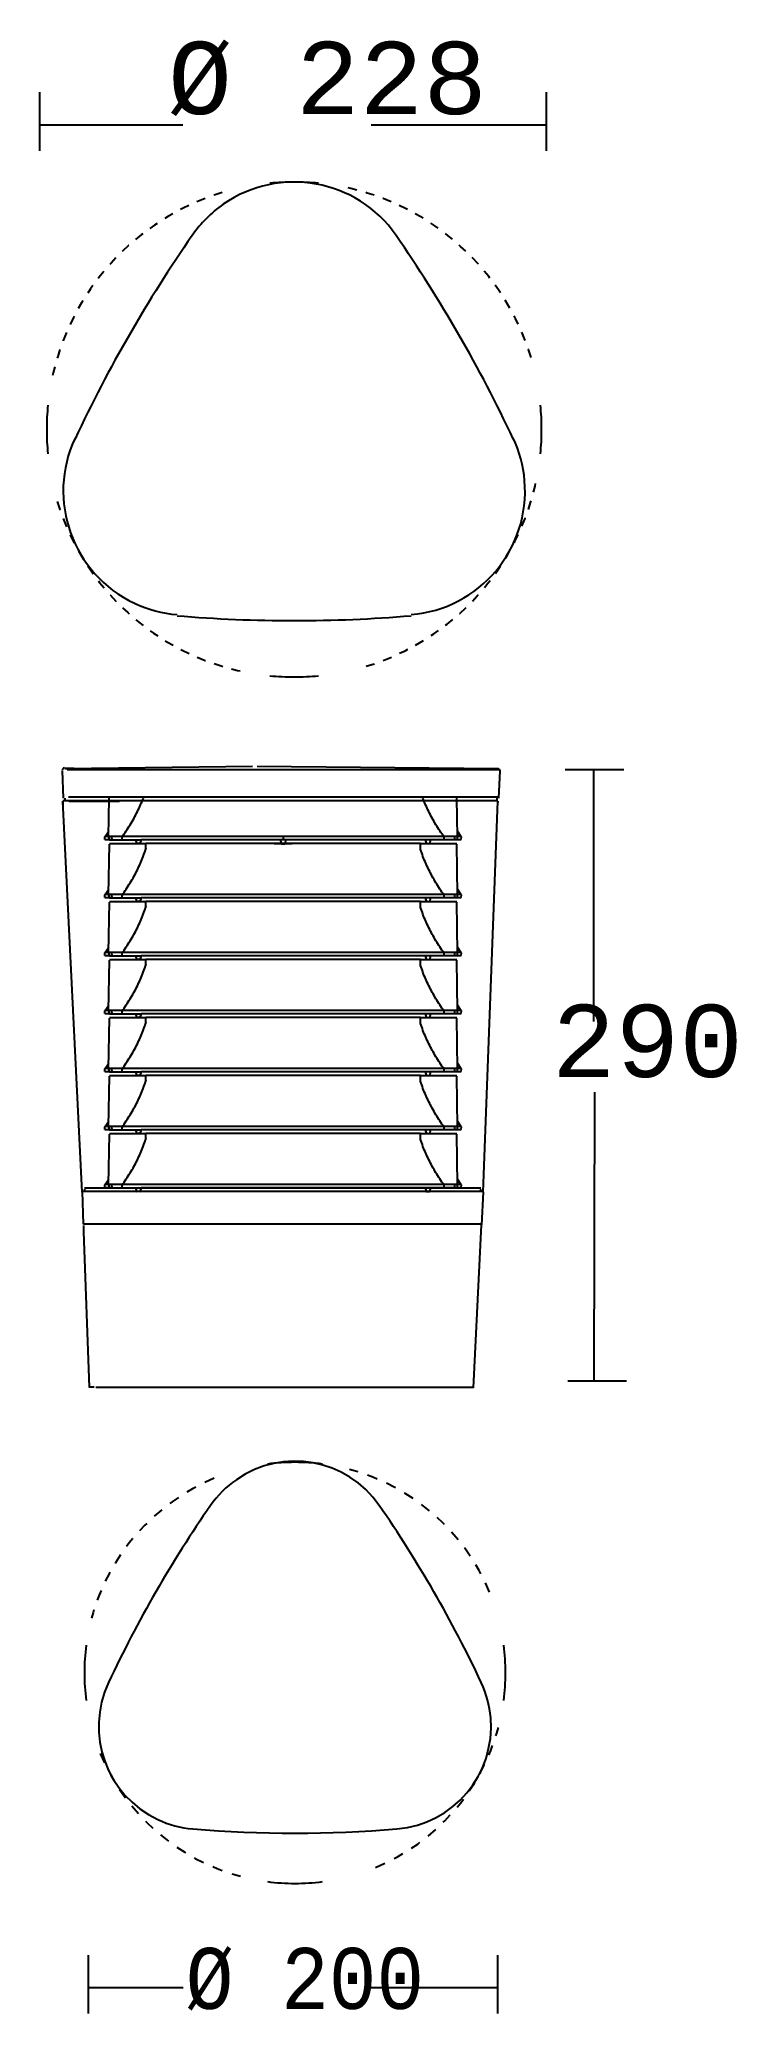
# Model space of a CAD drawing. Extents: x 0 to 78, y 3 to 223.
import ezdxf

# ---------------------------------------------------------------- set-up
doc = ezdxf.new("R2010")
doc.units = 0
doc.linetypes.add('AI9-LType1', pattern=[2.285294, 1.142647, -1.142647])
doc.linetypes.add('AI9-LType2', pattern=[2.014362, 1.007181, -1.007181])
doc.layers.add('LIVELLO_1', color=160, linetype='Continuous')
doc.styles.add('STD', font='txt')

# ---------------------------------------------------------------- blocks, each defined once
blk = doc.blocks.new('AI9-BLK1')
at = {"layer": 'LIVELLO_1', "color": 7}
for p, q in [((-37.12, 105.19), (-37.12, 98.65)), ((19.48, 105.19), (19.48, 98.65)), ((-37.12, 101.54), (-21.1, 101.54)), ((-0.06, 101.54), (19.48, 101.54)), ((-34.31, 29.61), (-13.31, 29.88)), ((14.34, 29.45), (-34.02, 29.45)), ((-12.81, 29.88), (14.11, 29.6)), ((14.18, 26.32), (14.33, 29.36)), ((28.16, 29.45), (21.62, 29.45)), ((24.76, 29.46), (24.78, 1.33)), ((-34.52, 26.04), (14.09, 26.04)), ((-34.52, 25.96), (-34.52, 25.29)), ((-32.36, -17.74), (-34.52, 25.96)), ((-34.23, 25.96), (-34.24, 26.32)), ((14.19, 26.41), (-33.9, 26.41)), ((-29.41, 21.98), (-29.33, 26.32)), ((9.59, 21.98), (9.52, 26.32)), ((12.43, -17.74), (14.08, 25.96)), ((13.98, 26.32), (13.96, 25.96)), ((14.08, 25.96), (14.08, 25.82)), ((-29.83, 22.06), (10.02, 22.06)), ((-29.81, 21.98), (-29.39, 22.6)), ((10, 21.98), (9.58, 22.6)), ((-29.82, 21.67), (-29.83, 21.98)), ((-29.82, 21.67), (-29.32, 21.67)), ((-29.41, 15.5), (-29.31, 21.16)), ((-29.4, 21.98), (-29.31, 21.66)), ((-29.31, 21.66), (-25.78, 21.66)), ((-29.31, 21.24), (-25.26, 21.24)), ((-29.08, 21.98), (-29.06, 21.66)), ((-26.39, 21.66), (-26.26, 21.15)), ((-25.91, 21.23), (-26.26, 21.23)), ((-25.77, 21.67), (-25.91, 21.15)), ((-25.77, 21.67), (10, 21.67)), ((5.45, 21.23), (-25.26, 21.23)), ((-25.25, 20.69), (-25.26, 21.16)), ((-10.9, 21.24), (-8.91, 21.24)), ((-10.22, 21.67), (-10.08, 21.15)), ((-9.73, 21.15), (-10.08, 21.15)), ((-9.91, 21.99), (-9.91, 21.64)), ((-9.59, 21.67), (-9.73, 21.15)), ((5.44, 20.69), (5.45, 21.16)), ((5.45, 21.24), (9.5, 21.24)), ((5.96, 21.67), (6.1, 21.15)), ((6.1, 21.23), (6.45, 21.23)), ((6.58, 21.67), (6.44, 21.15)), ((9.26, 21.98), (9.25, 21.67)), ((9.59, 15.5), (9.49, 21.16)), ((9.59, 21.98), (9.5, 21.67)), ((10, 21.67), (10.02, 21.98)), ((-29.83, 15.58), (10.02, 15.58)), ((-29.82, 15.19), (-29.83, 15.5)), ((-29.81, 15.5), (-29.39, 16.12)), ((-29.4, 15.5), (-29.31, 15.18)), ((-29.08, 15.5), (-29.06, 15.18)), ((9.26, 15.5), (9.25, 15.19)), ((9.59, 15.5), (9.5, 15.19)), ((10, 15.5), (9.58, 16.12)), ((10, 15.19), (10.02, 15.5)), ((-29.82, 15.19), (-29.32, 15.19)), ((-29.41, 9.02), (-29.31, 14.68)), ((-29.31, 15.18), (-25.78, 15.18)), ((-29.31, 14.76), (-25.26, 14.76)), ((-26.39, 15.18), (-26.26, 14.67)), ((-25.91, 14.75), (-26.26, 14.75)), ((-25.77, 15.19), (-25.91, 14.67)), ((-25.77, 15.19), (10, 15.19)), ((5.45, 14.75), (-25.26, 14.75)), ((-25.25, 14.2), (-25.26, 14.68)), ((5.44, 14.2), (5.45, 14.68)), ((5.45, 14.76), (9.5, 14.76)), ((5.96, 15.19), (6.1, 14.67)), ((6.1, 14.75), (6.45, 14.75)), ((6.58, 15.19), (6.44, 14.67)), ((9.59, 9.02), (9.49, 14.68)), ((-29.83, 9.1), (10.02, 9.1)), ((-29.82, 8.71), (-29.83, 9.02)), ((-29.81, 9.02), (-29.39, 9.64)), ((-29.4, 9.02), (-29.31, 8.69)), ((-29.08, 9.02), (-29.06, 8.69)), ((9.26, 9.02), (9.25, 8.71)), ((9.59, 9.02), (9.5, 8.71)), ((10, 9.02), (9.58, 9.64)), ((10, 8.71), (10.02, 9.02)), ((-29.82, 8.71), (-29.32, 8.71)), ((-29.41, 2.54), (-29.31, 8.2)), ((-29.31, 8.69), (-25.78, 8.69)), ((-29.31, 8.28), (-25.26, 8.28)), ((-26.39, 8.69), (-26.26, 8.19)), ((-25.91, 8.26), (-26.26, 8.26)), ((-25.77, 8.71), (-25.91, 8.19)), ((-25.77, 8.71), (10, 8.71)), ((5.45, 8.26), (-25.26, 8.26)), ((-25.25, 7.72), (-25.26, 8.2)), ((5.44, 7.72), (5.45, 8.2)), ((5.45, 8.28), (9.5, 8.28)), ((5.96, 8.71), (6.1, 8.19)), ((6.1, 8.26), (6.45, 8.26)), ((6.58, 8.71), (6.44, 8.19)), ((9.59, 2.54), (9.49, 8.2)), ((-29.83, 2.62), (10.02, 2.62)), ((-29.82, 2.22), (-29.83, 2.54)), ((-29.82, 2.22), (-29.32, 2.22)), ((-29.81, 2.54), (-29.39, 3.16)), ((-29.4, 2.54), (-29.31, 2.21)), ((-29.31, 2.21), (-25.78, 2.21)), ((-29.08, 2.54), (-29.06, 2.21)), ((-26.39, 2.21), (-26.26, 1.7)), ((-25.77, 2.22), (-25.91, 1.7)), ((-25.77, 2.22), (10, 2.22)), ((5.96, 2.22), (6.1, 1.7)), ((6.58, 2.22), (6.44, 1.7)), ((9.26, 2.54), (9.25, 2.22)), ((9.59, 2.54), (9.5, 2.22)), ((10, 2.54), (9.58, 3.16)), ((10, 2.22), (10.02, 2.54)), ((-29.41, -3.94), (-29.31, 1.72)), ((-29.31, 1.8), (-25.26, 1.8)), ((-25.91, 1.78), (-26.26, 1.78)), ((5.45, 1.78), (-25.26, 1.78)), ((-25.25, 1.24), (-25.26, 1.72)), ((5.44, 1.24), (5.45, 1.72)), ((5.45, 1.8), (9.5, 1.8)), ((6.1, 1.78), (6.45, 1.78)), ((9.59, -3.94), (9.49, 1.72)), ((-29.83, -3.87), (10.02, -3.87)), ((-29.82, -4.26), (-29.83, -3.94)), ((-29.82, -4.26), (-29.32, -4.26)), ((-29.81, -3.94), (-29.39, -3.32)), ((-29.4, -3.94), (-29.31, -4.27)), ((-29.31, -4.27), (-25.78, -4.27)), ((-29.08, -3.94), (-29.06, -4.27)), ((-26.39, -4.27), (-26.26, -4.78)), ((-25.77, -4.26), (-25.91, -4.78)), ((-25.77, -4.26), (10, -4.26)), ((5.96, -4.26), (6.1, -4.78)), ((6.58, -4.26), (6.44, -4.78)), ((9.26, -3.94), (9.25, -4.26)), ((9.59, -3.94), (9.5, -4.26)), ((10, -3.94), (9.58, -3.32)), ((10, -4.26), (10.02, -3.94)), ((-29.41, -10.43), (-29.31, -4.77)), ((-29.31, -4.69), (-25.26, -4.69)), ((-25.91, -4.7), (-26.26, -4.7)), ((5.45, -4.7), (-25.26, -4.7)), ((-25.25, -5.24), (-25.26, -4.77)), ((5.44, -5.24), (5.45, -4.77)), ((5.45, -4.69), (9.5, -4.69)), ((6.1, -4.7), (6.45, -4.7)), ((9.59, -10.43), (9.49, -4.77)), ((24.89, -6.54), (24.82, -38.84)), ((-29.83, -10.35), (10.02, -10.35)), ((-29.82, -10.74), (-29.83, -10.43)), ((-29.82, -10.74), (-29.32, -10.74)), ((-29.81, -10.43), (-29.39, -9.81)), ((-29.4, -10.43), (-29.31, -10.75)), ((-29.31, -10.75), (-25.78, -10.75)), ((-29.08, -10.43), (-29.06, -10.75)), ((-26.39, -10.75), (-26.26, -11.26)), ((-25.77, -10.74), (-25.91, -11.26)), ((-25.77, -10.74), (10, -10.74)), ((5.96, -10.74), (6.1, -11.26)), ((6.58, -10.74), (6.44, -11.26)), ((9.26, -10.43), (9.25, -10.74)), ((9.59, -10.43), (9.5, -10.74)), ((10, -10.43), (9.58, -9.81)), ((10, -10.74), (10.02, -10.43)), ((-29.41, -16.91), (-29.31, -11.25)), ((-29.31, -11.17), (-25.26, -11.17)), ((-25.91, -11.18), (-26.26, -11.18)), ((5.45, -11.18), (-25.26, -11.18)), ((-25.25, -11.72), (-25.26, -11.25)), ((5.44, -11.72), (5.45, -11.25)), ((5.45, -11.17), (9.5, -11.17)), ((6.1, -11.18), (6.45, -11.18)), ((9.59, -16.91), (9.49, -11.25)), ((-32.08, -17.38), (-32.1, -17.74)), ((12.19, -17.3), (-32.08, -17.3)), ((-29.83, -16.83), (10.02, -16.83)), ((-29.82, -17.22), (-29.83, -16.91)), ((-29.82, -17.22), (-29.32, -17.22)), ((-29.81, -16.91), (-29.39, -16.29)), ((-29.4, -16.91), (-29.31, -17.23)), ((-29.31, -17.23), (-25.78, -17.23)), ((-29.08, -16.91), (-29.06, -17.23)), ((-26.39, -17.23), (-26.26, -17.74)), ((-25.77, -17.22), (-25.91, -17.74)), ((-25.77, -17.22), (10, -17.22)), ((5.96, -17.22), (6.1, -17.74)), ((6.58, -17.22), (6.44, -17.74)), ((9.26, -16.91), (9.25, -17.22)), ((9.59, -16.91), (9.5, -17.22)), ((10, -16.91), (9.58, -16.29)), ((10, -17.22), (10.02, -16.91)), ((12.2, -17.74), (12.18, -17.38)), ((12.43, -17.67), (-32.36, -17.67)), ((-32.19, -21.31), (-32.33, -17.67)), ((6.1, -17.67), (6.45, -17.67)), ((12.43, -17.74), (12.25, -21.38)), ((-32.19, -21.46), (-32.21, -22.3)), ((12.27, -21.31), (-32.19, -21.31)), ((11.37, -39.59), (12.27, -21.38)), ((-32.22, -22.16), (-31.56, -39.52)), ((-31, -39.52), (-31.63, -39.52)), ((-30.83, -39.52), (11.38, -39.52)), ((28.46, -38.84), (21.92, -38.84)), ((-31.69, -102.98), (-31.69, -109.52)), ((14.05, -102.98), (14.05, -109.52)), ((-31.69, -106.62), (-21.09, -106.62)), ((-0.07, -106.62), (14.05, -106.62))]:
    blk.add_line(p, q, dxfattribs=at)
for points in [[(-34.45, 26.32), (-34.56, 29.36), (-34.56, 29.4)], [(14.33, 29.36), (14.33, 29.39), (14.11, 29.6)]]:
    blk.add_lwpolyline(points, dxfattribs=at)
for points, knots in [([(2.72, 89.2), (-1.65, 95.49), (-10.29, 97.05), (-16.59, 92.67), (-17.94, 91.73), (-19.12, 90.55), (-20.07, 89.2)], [0, 0, 0, 0, 1, 1, 1, 2, 2, 2, 2]), ([(-5.96, 95.02), (-6.85, 95.11), (-7.76, 95.15), (-8.67, 95.15), (-9.58, 95.15), (-10.49, 95.11), (-11.38, 95.02)], [0, 0, 0, 0, 1, 1, 1, 2, 2, 2, 2]), ([(-36.19, 70.21), (-36.28, 69.32), (-36.32, 68.42), (-36.32, 67.5), (-36.32, 66.59), (-36.28, 65.69), (-36.19, 64.79)], [0, 0, 0, 0, 1, 1, 1, 2, 2, 2, 2]), ([(18.85, 64.79), (18.94, 65.69), (18.98, 66.59), (18.98, 67.5), (18.98, 68.42), (18.94, 69.32), (18.85, 70.21)], [0, 0, 0, 0, 1, 1, 1, 2, 2, 2, 2]), ([(-33.15, 66.54), (-36.41, 59.61), (-33.44, 51.35), (-26.51, 48.08), (-25.01, 47.38), (-23.4, 46.95), (-21.75, 46.81)], [0, 0, 0, 0, 1, 1, 1, 2, 2, 2, 2]), ([(4.41, 46.81), (12.05, 47.45), (17.72, 54.16), (17.08, 61.79), (16.94, 63.44), (16.51, 65.05), (15.81, 66.54)], [0, 0, 0, 0, 1, 1, 1, 2, 2, 2, 2]), ([(-11.38, 39.98), (-10.49, 39.9), (-9.58, 39.85), (-8.67, 39.85), (-7.76, 39.85), (-6.85, 39.9), (-5.96, 39.98)], [0, 0, 0, 0, 1, 1, 1, 2, 2, 2, 2]), ([(-34.23, 29.6), (-34.12, 29.61), (-34, 29.61), (-33.9, 29.61), (-33.8, 29.61), (-33.73, 29.62), (-33.57, 29.62), (-33.43, 29.62), (-33.22, 29.63), (-33.27, 29.63), (-33.29, 29.63), (-33.32, 29.62), (-33.36, 29.62), (-33.47, 29.62), (-33.56, 29.62), (-33.66, 29.62), (-33.76, 29.62), (-33.88, 29.61), (-33.99, 29.61), (-34.1, 29.61), (-34.21, 29.61), (-34.31, 29.61)], [0, 0, 0, 0, 1, 1, 1, 2, 2, 2, 3, 3, 3, 4, 4, 4, 5, 5, 5, 6, 6, 6, 7, 7, 7, 7]), ([(-33.79, 25.96), (-33.79, 25.96), (-33.82, 25.96), (-33.82, 25.96), (-33.88, 25.96), (-33.71, 25.96), (-33.59, 25.96), (-33.59, 25.96), (-33.24, 25.96), (-33.24, 25.96), (-33.24, 25.96), (-32.9, 25.96), (-32.9, 25.96), (-32.9, 25.96), (-31.94, 25.96), (-31.94, 25.96), (-31.94, 25.96), (-31.33, 25.96), (-31.33, 25.96), (-31.33, 25.96), (-30.67, 25.96), (-30.67, 25.96), (-30.67, 25.96), (-29.87, 25.96), (-29.87, 25.96), (-29.87, 25.96), (-29.02, 25.96), (-29.02, 25.96), (-29.02, 25.96), (-28.18, 25.96), (-28.18, 25.96)], [0, 0, 0, 0, 1, 1, 1, 2, 2, 2, 3, 3, 3, 4, 4, 4, 5, 5, 5, 6, 6, 6, 7, 7, 7, 8, 8, 8, 9, 9, 9, 10, 10, 10, 10]), ([(-27.89, 21.96), (-27.57, 22.41), (-27.27, 22.87), (-26.98, 23.34), (-26.69, 23.82), (-26.42, 24.3), (-26.18, 24.8), (-25.93, 25.3), (-25.71, 25.8), (-25.52, 26.32)], [0, 0, 0, 0, 1, 1, 1, 2, 2, 2, 3, 3, 3, 3]), ([(8.08, 21.96), (7.76, 22.41), (7.45, 22.87), (7.17, 23.34), (6.88, 23.82), (6.61, 24.3), (6.37, 24.8), (6.12, 25.3), (5.9, 25.8), (5.7, 26.32)], [0, 0, 0, 0, 1, 1, 1, 2, 2, 2, 3, 3, 3, 3]), ([(-27.89, 15.48), (-27.73, 15.7), (-27.58, 15.93), (-27.43, 16.15), (-27.28, 16.38), (-27.13, 16.62), (-26.99, 16.85), (-26.84, 17.08), (-26.71, 17.32), (-26.57, 17.56), (-26.44, 17.8), (-26.31, 18.04), (-26.19, 18.29), (-26.07, 18.53), (-25.95, 18.78), (-25.84, 19.03), (-25.73, 19.29), (-25.63, 19.54), (-25.53, 19.8), (-25.44, 20.05), (-25.35, 20.31), (-25.27, 20.58)], [0, 0, 0, 0, 1, 1, 1, 2, 2, 2, 3, 3, 3, 4, 4, 4, 5, 5, 5, 6, 6, 6, 7, 7, 7, 7]), ([(-25.25, 20.69), (-25.25, 20.67), (-25.25, 20.66), (-25.26, 20.65), (-25.26, 20.64), (-25.26, 20.63), (-25.26, 20.61), (-25.27, 20.6), (-25.27, 20.59), (-25.27, 20.58)], [0, 0, 0, 0, 1, 1, 1, 2, 2, 2, 3, 3, 3, 3]), ([(8.08, 15.48), (7.92, 15.7), (7.76, 15.93), (7.62, 16.15), (7.46, 16.38), (7.32, 16.62), (7.17, 16.85), (7.03, 17.08), (6.89, 17.32), (6.76, 17.56), (6.63, 17.8), (6.5, 18.04), (6.38, 18.29), (6.26, 18.53), (6.14, 18.78), (6.03, 19.03), (5.92, 19.29), (5.82, 19.54), (5.72, 19.8), (5.63, 20.05), (5.54, 20.31), (5.46, 20.58)], [0, 0, 0, 0, 1, 1, 1, 2, 2, 2, 3, 3, 3, 4, 4, 4, 5, 5, 5, 6, 6, 6, 7, 7, 7, 7]), ([(-27.89, 9), (-27.73, 9.22), (-27.58, 9.44), (-27.43, 9.67), (-27.28, 9.9), (-27.13, 10.13), (-26.99, 10.37), (-26.84, 10.6), (-26.71, 10.84), (-26.57, 11.08), (-26.44, 11.32), (-26.31, 11.56), (-26.19, 11.81), (-26.07, 12.05), (-25.95, 12.3), (-25.84, 12.55), (-25.73, 12.8), (-25.63, 13.06), (-25.53, 13.32), (-25.44, 13.57), (-25.35, 13.83), (-25.27, 14.1)], [0, 0, 0, 0, 1, 1, 1, 2, 2, 2, 3, 3, 3, 4, 4, 4, 5, 5, 5, 6, 6, 6, 7, 7, 7, 7]), ([(-25.25, 14.2), (-25.25, 14.19), (-25.25, 14.18), (-25.26, 14.17), (-25.26, 14.16), (-25.26, 14.14), (-25.26, 14.13), (-25.27, 14.12), (-25.27, 14.11), (-25.27, 14.1)], [0, 0, 0, 0, 1, 1, 1, 2, 2, 2, 3, 3, 3, 3]), ([(8.08, 9), (7.92, 9.22), (7.76, 9.44), (7.62, 9.67), (7.46, 9.9), (7.32, 10.13), (7.17, 10.37), (7.03, 10.6), (6.89, 10.84), (6.76, 11.08), (6.63, 11.32), (6.5, 11.56), (6.38, 11.81), (6.26, 12.05), (6.14, 12.3), (6.03, 12.55), (5.92, 12.8), (5.82, 13.06), (5.72, 13.32), (5.63, 13.57), (5.54, 13.83), (5.46, 14.1)], [0, 0, 0, 0, 1, 1, 1, 2, 2, 2, 3, 3, 3, 4, 4, 4, 5, 5, 5, 6, 6, 6, 7, 7, 7, 7]), ([(-27.89, 2.51), (-27.73, 2.73), (-27.58, 2.96), (-27.43, 3.19), (-27.28, 3.42), (-27.13, 3.65), (-26.99, 3.89), (-26.84, 4.12), (-26.71, 4.36), (-26.57, 4.6), (-26.44, 4.84), (-26.31, 5.08), (-26.19, 5.33), (-26.07, 5.57), (-25.95, 5.82), (-25.84, 6.07), (-25.73, 6.32), (-25.63, 6.58), (-25.53, 6.84), (-25.44, 7.09), (-25.35, 7.35), (-25.27, 7.62)], [0, 0, 0, 0, 1, 1, 1, 2, 2, 2, 3, 3, 3, 4, 4, 4, 5, 5, 5, 6, 6, 6, 7, 7, 7, 7]), ([(-25.25, 7.72), (-25.25, 7.71), (-25.25, 7.7), (-25.26, 7.69), (-25.26, 7.67), (-25.26, 7.66), (-25.26, 7.65), (-25.27, 7.64), (-25.27, 7.63), (-25.27, 7.62)], [0, 0, 0, 0, 1, 1, 1, 2, 2, 2, 3, 3, 3, 3]), ([(8.08, 2.51), (7.92, 2.73), (7.76, 2.96), (7.62, 3.19), (7.46, 3.42), (7.32, 3.65), (7.17, 3.89), (7.03, 4.12), (6.89, 4.36), (6.76, 4.6), (6.63, 4.84), (6.5, 5.08), (6.38, 5.33), (6.26, 5.57), (6.14, 5.82), (6.03, 6.07), (5.92, 6.32), (5.82, 6.58), (5.72, 6.84), (5.63, 7.09), (5.54, 7.35), (5.46, 7.62)], [0, 0, 0, 0, 1, 1, 1, 2, 2, 2, 3, 3, 3, 4, 4, 4, 5, 5, 5, 6, 6, 6, 7, 7, 7, 7]), ([(-27.89, -3.97), (-27.73, -3.75), (-27.58, -3.52), (-27.43, -3.29), (-27.28, -3.06), (-27.13, -2.83), (-26.99, -2.6), (-26.84, -2.36), (-26.71, -2.12), (-26.57, -1.88), (-26.44, -1.64), (-26.31, -1.4), (-26.19, -1.16), (-26.07, -0.91), (-25.95, -0.66), (-25.84, -0.41), (-25.73, -0.16), (-25.63, 0.1), (-25.53, 0.35), (-25.44, 0.61), (-25.35, 0.87), (-25.27, 1.13)], [0, 0, 0, 0, 1, 1, 1, 2, 2, 2, 3, 3, 3, 4, 4, 4, 5, 5, 5, 6, 6, 6, 7, 7, 7, 7]), ([(-25.25, 1.24), (-25.25, 1.23), (-25.25, 1.22), (-25.26, 1.21), (-25.26, 1.19), (-25.26, 1.18), (-25.26, 1.17), (-25.27, 1.16), (-25.27, 1.15), (-25.27, 1.13)], [0, 0, 0, 0, 1, 1, 1, 2, 2, 2, 3, 3, 3, 3]), ([(8.08, -3.97), (7.92, -3.75), (7.76, -3.52), (7.62, -3.29), (7.46, -3.06), (7.32, -2.83), (7.17, -2.6), (7.03, -2.36), (6.89, -2.12), (6.76, -1.88), (6.63, -1.64), (6.5, -1.4), (6.38, -1.16), (6.26, -0.91), (6.14, -0.66), (6.03, -0.41), (5.92, -0.16), (5.82, 0.1), (5.72, 0.35), (5.63, 0.61), (5.54, 0.87), (5.46, 1.13)], [0, 0, 0, 0, 1, 1, 1, 2, 2, 2, 3, 3, 3, 4, 4, 4, 5, 5, 5, 6, 6, 6, 7, 7, 7, 7]), ([(-27.89, -10.45), (-27.73, -10.23), (-27.58, -10), (-27.43, -9.77), (-27.28, -9.54), (-27.13, -9.31), (-26.99, -9.08), (-26.84, -8.84), (-26.71, -8.6), (-26.57, -8.36), (-26.44, -8.13), (-26.31, -7.88), (-26.19, -7.63), (-26.07, -7.39), (-25.95, -7.14), (-25.84, -6.89), (-25.73, -6.64), (-25.63, -6.39), (-25.53, -6.13), (-25.44, -5.87), (-25.35, -5.61), (-25.27, -5.35)], [0, 0, 0, 0, 1, 1, 1, 2, 2, 2, 3, 3, 3, 4, 4, 4, 5, 5, 5, 6, 6, 6, 7, 7, 7, 7]), ([(-25.25, -5.24), (-25.25, -5.25), (-25.25, -5.26), (-25.26, -5.28), (-25.26, -5.29), (-25.26, -5.3), (-25.26, -5.31), (-25.27, -5.32), (-25.27, -5.33), (-25.27, -5.35)], [0, 0, 0, 0, 1, 1, 1, 2, 2, 2, 3, 3, 3, 3]), ([(8.08, -10.45), (7.92, -10.23), (7.76, -10), (7.62, -9.77), (7.46, -9.54), (7.32, -9.31), (7.17, -9.08), (7.03, -8.84), (6.89, -8.6), (6.76, -8.36), (6.63, -8.13), (6.5, -7.88), (6.38, -7.63), (6.26, -7.39), (6.14, -7.14), (6.03, -6.89), (5.92, -6.64), (5.82, -6.39), (5.72, -6.13), (5.63, -5.87), (5.54, -5.61), (5.46, -5.35)], [0, 0, 0, 0, 1, 1, 1, 2, 2, 2, 3, 3, 3, 4, 4, 4, 5, 5, 5, 6, 6, 6, 7, 7, 7, 7]), ([(-27.89, -16.93), (-27.73, -16.71), (-27.58, -16.48), (-27.43, -16.25), (-27.28, -16.02), (-27.13, -15.79), (-26.99, -15.56), (-26.84, -15.32), (-26.71, -15.09), (-26.57, -14.85), (-26.44, -14.6), (-26.31, -14.36), (-26.19, -14.12), (-26.07, -13.87), (-25.95, -13.62), (-25.84, -13.37), (-25.73, -13.12), (-25.63, -12.87), (-25.53, -12.61), (-25.44, -12.35), (-25.35, -12.09), (-25.27, -11.83)], [0, 0, 0, 0, 1, 1, 1, 2, 2, 2, 3, 3, 3, 4, 4, 4, 5, 5, 5, 6, 6, 6, 7, 7, 7, 7]), ([(-25.25, -11.72), (-25.25, -11.73), (-25.25, -11.75), (-25.26, -11.76), (-25.26, -11.77), (-25.26, -11.78), (-25.26, -11.79), (-25.27, -11.8), (-25.27, -11.82), (-25.27, -11.83)], [0, 0, 0, 0, 1, 1, 1, 2, 2, 2, 3, 3, 3, 3]), ([(8.08, -16.93), (7.92, -16.71), (7.76, -16.48), (7.62, -16.25), (7.46, -16.02), (7.32, -15.79), (7.17, -15.56), (7.03, -15.32), (6.89, -15.09), (6.76, -14.85), (6.63, -14.6), (6.5, -14.36), (6.38, -14.12), (6.26, -13.87), (6.14, -13.62), (6.03, -13.37), (5.92, -13.12), (5.82, -12.87), (5.72, -12.61), (5.63, -12.35), (5.54, -12.09), (5.46, -11.83), (5.45, -11.79), (5.44, -11.76), (5.44, -11.72)], [0, 0, 0, 0, 1, 1, 1, 2, 2, 2, 3, 3, 3, 4, 4, 4, 5, 5, 5, 6, 6, 6, 7, 7, 7, 8, 8, 8, 8]), ([(0.84, -52.74), (-2.78, -47.52), (-9.93, -46.23), (-15.13, -49.86), (-16.26, -50.64), (-17.23, -51.61), (-18.01, -52.74)], [0, 0, 0, 0, 1, 1, 1, 2, 2, 2, 2]), ([(-5.51, -48.11), (-6.52, -47.98), (-7.54, -47.92), (-8.58, -47.92), (-9.62, -47.92), (-10.65, -47.98), (-11.66, -48.11)], [0, 0, 0, 0, 1, 1, 1, 2, 2, 2, 2]), ([(-31.91, -68.37), (-32.04, -69.38), (-32.11, -70.41), (-32.11, -71.45), (-32.11, -72.49), (-32.04, -73.51), (-31.91, -74.52)], [0, 0, 0, 0, 1, 1, 1, 2, 2, 2, 2]), ([(14.75, -74.52), (14.88, -73.51), (14.95, -72.49), (14.95, -71.45), (14.95, -70.41), (14.88, -69.38), (14.75, -68.37)], [0, 0, 0, 0, 1, 1, 1, 2, 2, 2, 2]), ([(-29.41, -72.53), (-32.11, -78.28), (-29.65, -85.13), (-23.92, -87.83), (-22.68, -88.42), (-21.35, -88.77), (-19.99, -88.89)], [0, 0, 0, 0, 1, 1, 1, 2, 2, 2, 2]), ([(2.81, -88.89), (9.13, -88.36), (13.82, -82.79), (13.29, -76.47), (13.18, -75.1), (12.82, -73.77), (12.24, -72.53)], [0, 0, 0, 0, 1, 1, 1, 2, 2, 2, 2]), ([(-11.66, -94.78), (-10.65, -94.91), (-9.62, -94.98), (-8.58, -94.98), (-7.54, -94.98), (-6.52, -94.91), (-5.51, -94.78)], [0, 0, 0, 0, 1, 1, 1, 2, 2, 2, 2])]:
    blk.add_open_spline(points, degree=3, knots=knots, dxfattribs=at)
at = {"layer": 'LIVELLO_1', "color": 7, "linetype": 'AI9-LType2'}
for points in [[(-16.7, 93.97), (-26.37, 91.04), (-33.81, 82.95), (-35.79, 72.9)], [(17.8, 75.53), (14.87, 85.21), (6.77, 92.64), (-3.27, 94.63)], [(-0.64, 41.04), (9.03, 43.97), (16.47, 52.06), (18.45, 62.11)], [(-35.14, 59.47), (-32.21, 49.8), (-24.11, 42.37), (-14.07, 40.38)]]:
    blk.add_open_spline(points, degree=3, dxfattribs=at)
at = {"layer": 'LIVELLO_1', "color": 7}
for points in [[(-20.07, 89.17), (-25.05, 81.98), (-29.43, 74.39), (-33.15, 66.47)], [(15.8, 66.47), (12.08, 74.39), (7.7, 81.98), (2.72, 89.18)], [(-21.76, 46.69), (-13.05, 45.96), (-4.3, 45.96), (4.41, 46.69)], [(-34.34, 29.69), (-34.46, 29.69), (-34.56, 29.59), (-34.56, 29.48)], [(-27.9, 21.98), (-27.91, 21.87), (-27.93, 21.77), (-27.94, 21.66)], [(5.46, 20.58), (5.45, 20.61), (5.44, 20.65), (5.44, 20.69)], [(8.13, 21.67), (8.11, 21.77), (8.1, 21.88), (8.08, 21.98)], [(-27.9, 15.5), (-27.91, 15.39), (-27.93, 15.28), (-27.94, 15.18)], [(8.13, 15.19), (8.11, 15.29), (8.1, 15.4), (8.08, 15.5)], [(5.46, 14.1), (5.45, 14.13), (5.44, 14.17), (5.44, 14.2)], [(-27.9, 9.02), (-27.91, 8.91), (-27.93, 8.8), (-27.94, 8.69)], [(8.13, 8.71), (8.11, 8.81), (8.1, 8.92), (8.08, 9.02)], [(5.46, 7.62), (5.45, 7.65), (5.44, 7.69), (5.44, 7.72)], [(-27.9, 2.54), (-27.91, 2.43), (-27.93, 2.32), (-27.94, 2.21)], [(8.13, 2.22), (8.11, 2.33), (8.1, 2.43), (8.08, 2.54)], [(5.46, 1.13), (5.45, 1.17), (5.44, 1.21), (5.44, 1.24)], [(-27.9, -3.94), (-27.91, -4.05), (-27.93, -4.16), (-27.94, -4.27)], [(8.13, -4.26), (8.11, -4.15), (8.1, -4.05), (8.08, -3.94)], [(5.46, -5.35), (5.45, -5.31), (5.44, -5.28), (5.44, -5.24)], [(-27.9, -10.43), (-27.91, -10.53), (-27.93, -10.64), (-27.94, -10.75)], [(8.13, -10.74), (8.11, -10.63), (8.1, -10.53), (8.08, -10.43)], [(-27.9, -16.91), (-27.91, -17.01), (-27.93, -17.12), (-27.94, -17.23)], [(8.13, -17.22), (8.11, -17.12), (8.1, -17.01), (8.08, -16.91)], [(-18.01, -52.74), (-22.36, -59), (-26.17, -65.62), (-29.41, -72.53)], [(12.24, -72.53), (9, -65.62), (5.18, -59), (0.84, -52.74)], [(-19.99, -88.89), (-12.4, -89.53), (-4.77, -89.53), (2.81, -88.89)]]:
    blk.add_open_spline(points, degree=3, dxfattribs=at)
at = {"layer": 'LIVELLO_1', "color": 7, "linetype": 'AI9-LType1'}
for points in [[(-17.59, -49.7), (-24.28, -52.48), (-29.42, -58.25), (-31.32, -65.35)], [(13.16, -62.44), (10.39, -55.74), (4.61, -50.61), (-2.49, -48.71)], [(0.43, -93.19), (7.12, -90.42), (12.26, -84.64), (14.15, -77.54)], [(-30.33, -80.45), (-27.55, -87.15), (-21.77, -92.28), (-14.67, -94.18)]]:
    blk.add_open_spline(points, degree=3, dxfattribs=at)
at = {"layer": 'LIVELLO_1', "color": 7, "attachment_point": 1, "style": 'STD'}
for s, insert, char_height in [('\\fCourier|b0|i0;\\H8.0809;\\W0.88;\\C7;Ø 228', (-22.75, 110.83), 8.0809), ('\\fCourier|b0|i0;\\H8.0809;\\W0.88;\\C7;290', (20.11, 3.22), 8.0809), ('\\fCourier|b0|i0;\\H6.8143;\\W0.78;\\C7;Ø 200', (-20.78, -102.19), 6.8143)]:
    blk.add_mtext(s, dxfattribs=dict(at, insert=insert, char_height=char_height))

msp = doc.modelspace()

# ---------------------------------------------------------------- block references
at = {"layer": 'LIVELLO_1', "color": 7}
msp.add_blockref('AI9-BLK1', (37.307628, 112.144834), dxfattribs=at)

doc.saveas('drawing.dxf')
